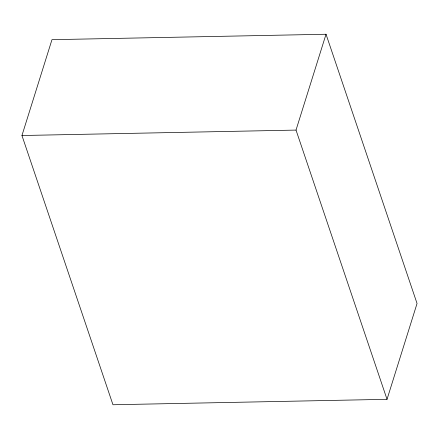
<?xml version="1.0" encoding="UTF-8"?>
<svg xmlns="http://www.w3.org/2000/svg" width="439" height="439" viewBox="0 0 439 439"><rect width="100%" height="100%" fill="white"/><g stroke="black" fill="none" stroke-linecap="round" stroke-linejoin="round"><path stroke-width="0.66" d="M21.95 135.514L51.972 39.68L326.034 34.247L417.05 303.486L387.028 399.32L112.966 404.753L21.95 135.514L296.018 130.087L326.034 34.247M296.018 130.087L387.028 399.32"/></g></svg>
